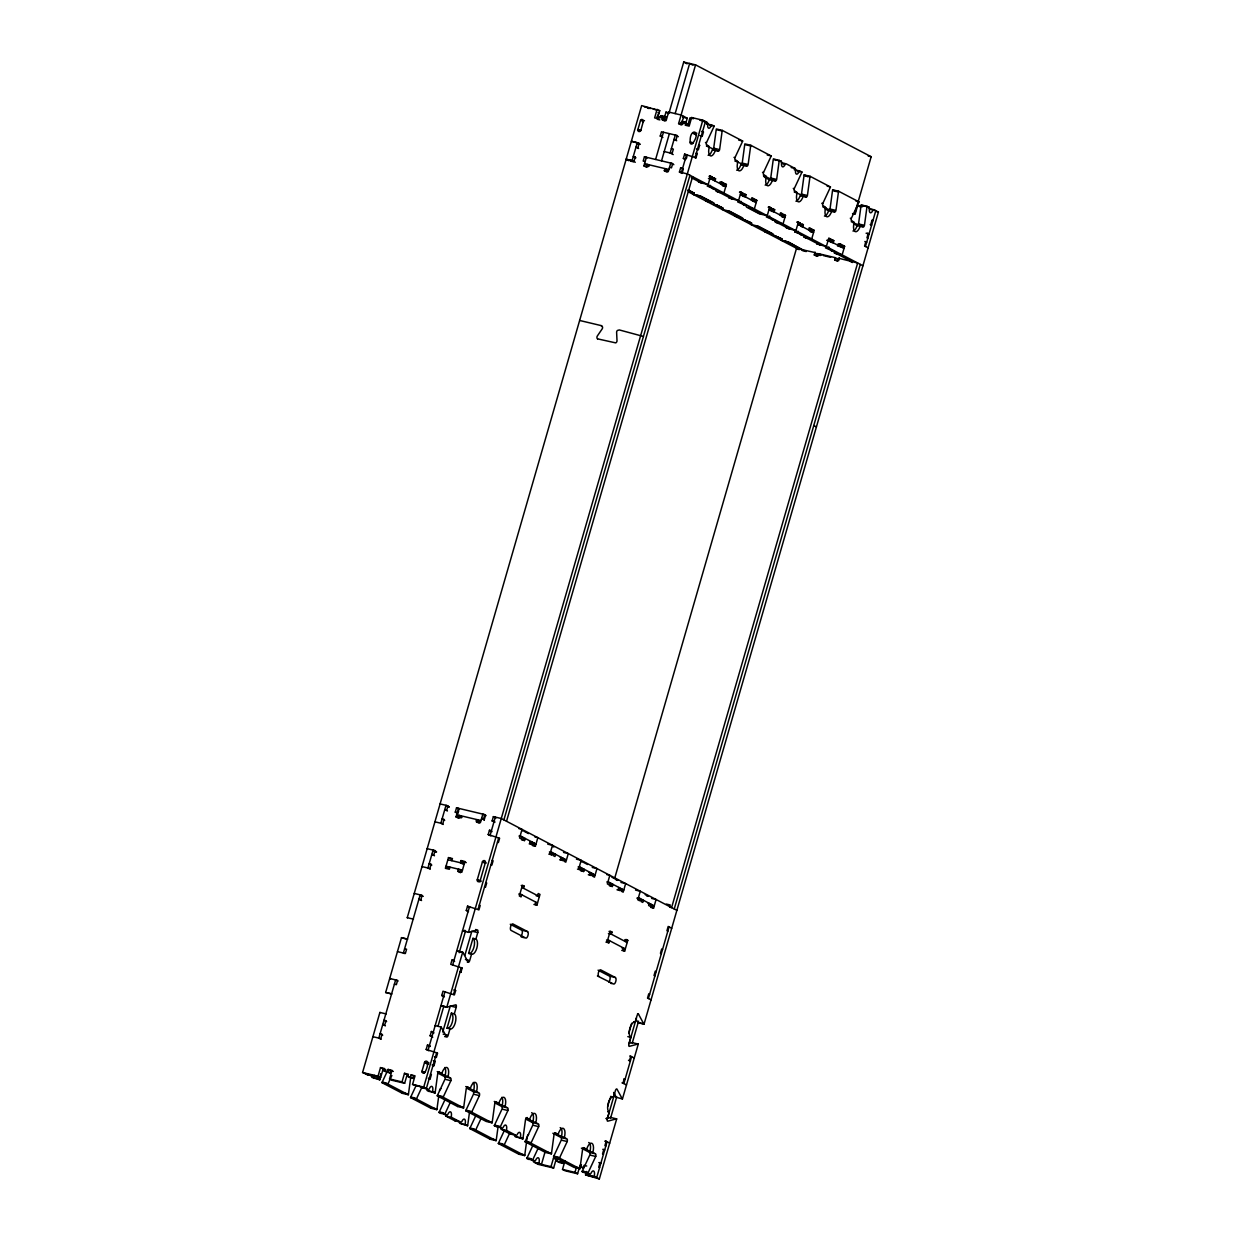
<?xml version="1.0" encoding="UTF-8"?>
<svg xmlns="http://www.w3.org/2000/svg" width="1241" height="1241" viewBox="0 0 1241 1241"><rect width="100%" height="100%" fill="white"/><g stroke="black" fill="none" stroke-linecap="round" stroke-linejoin="round"><path stroke-width="1.5" d="M500.728 1127.402L500.681 1128.038A2.249 0.962 -76.6 0 0 501.147 1129.263L510.113 1133.964L515.046 1135.143M514.658 1134.693L514.627 1135.329A2.249 0.962 -76.6 0 0 515.077 1136.554L522.849 1138.943A2.249 0.962 -76.6 0 0 522.988 1138.307L525.501 1119.723A2.249 0.962 -76.6 0 1 527.006 1118.032L529.643 1119.413A7.865 3.382 -76.6 0 1 534.887 1113.487A7.865 3.382 -76.6 0 1 535.786 1122.624L538.423 1124.005A2.249 0.962 -76.6 0 1 538.672 1126.611L531.21 1142.604A2.249 0.962 -76.6 0 0 531.008 1143.194L551.376 1153.851A2.249 0.962 -76.6 0 0 551.516 1153.215L554.029 1134.631A2.249 0.962 -76.6 0 1 555.534 1132.955L558.155 1134.321A7.865 3.382 -76.6 0 1 563.398 1128.41A7.865 3.382 -76.6 0 1 564.314 1137.547L566.935 1138.912A2.249 0.962 -76.6 0 1 567.199 1141.534L559.738 1157.527A2.249 0.962 -76.6 0 0 559.52 1158.117L579.888 1168.774A2.249 0.962 -76.6 0 0 580.028 1168.138L582.556 1149.554A2.249 0.962 -76.6 0 1 584.046 1147.863L586.683 1149.244A7.865 3.382 -76.6 0 1 591.926 1143.333A7.865 3.382 -76.6 0 1 592.826 1152.455L595.463 1153.835A2.249 0.962 -76.6 0 1 595.727 1156.441L588.25 1172.435A2.249 0.962 -76.6 0 0 588.048 1173.04L589.894 1174.002A2.249 0.962 -76.6 0 0 591.135 1173.009A4.499 1.939 -76.6 0 1 593.617 1171.008A4.499 1.939 -76.6 0 1 594.455 1174.731A2.249 0.962 -76.6 0 0 594.858 1176.608L599.341 1178.95L616.684 1118.901L610.758 1117.489A2.249 0.962 -76.6 0 0 610.479 1117.443L606.073 1118.622M371.602 1075.575A2.249 0.962 -76.6 0 0 372.021 1077.452L379.793 1079.825A2.249 0.962 -76.6 0 0 379.932 1079.189L380.692 1073.62M387.471 1070.89L382.244 1082.074A2.249 0.962 -76.6 0 0 382.026 1082.679L402.394 1093.337L408.32 1094.748A2.249 0.962 -76.6 0 0 408.46 1094.112L410.724 1077.39M426.857 1088.76A2.249 0.962 -76.6 0 0 427.276 1090.637L435.048 1093.011A2.249 0.962 -76.6 0 0 435.188 1092.375L437.701 1073.791A2.249 0.962 -76.6 0 1 439.205 1072.1L441.843 1073.481A7.865 3.382 -76.6 0 1 447.086 1067.57A7.865 3.382 -76.6 0 1 447.985 1076.692L450.623 1078.072A2.249 0.962 -76.6 0 1 450.871 1080.678L443.409 1096.687A2.249 0.962 -76.6 0 0 443.192 1097.277L463.576 1107.934A2.249 0.962 -76.6 0 0 463.715 1107.298L466.228 1088.714A2.249 0.962 -76.6 0 1 467.733 1087.023L470.355 1088.404A7.865 3.382 -76.6 0 1 475.598 1082.493A7.865 3.382 -76.6 0 1 476.513 1091.615L479.135 1092.995A2.249 0.962 -76.6 0 1 479.398 1095.601L471.937 1111.595A2.249 0.962 -76.6 0 0 471.72 1112.2L492.088 1122.841A2.249 0.962 -76.6 0 0 492.227 1122.221L494.756 1103.637A2.249 0.962 -76.6 0 1 496.245 1101.946L498.882 1103.311A7.865 3.382 -76.6 0 1 504.125 1097.401A7.865 3.382 -76.6 0 1 505.025 1106.538L507.662 1107.918A2.249 0.962 -76.6 0 1 507.926 1110.524L500.449 1126.518A2.249 0.962 -76.6 0 0 500.247 1127.107L502.093 1128.085A2.249 0.962 -76.6 0 0 503.039 1127.588L503.908 1126.083A4.499 1.939 -76.6 0 1 506.731 1127.542L506.607 1129.45A2.249 0.962 -76.6 0 0 507.057 1130.675L516.039 1135.375A2.249 0.962 -76.6 0 0 516.985 1134.879L517.854 1133.374A4.499 1.939 -76.6 0 1 520.662 1134.832L520.537 1136.74A2.249 0.962 -76.6 0 0 521.003 1137.966L522.849 1138.943M415.983 1085.797L410.755 1096.997A2.249 0.962 -76.6 0 0 410.554 1097.587L430.922 1108.244L436.832 1109.656A2.249 0.962 -76.6 0 0 436.972 1109.035L438.74 1096.02M469.501 1112.107L467.733 1125.122A2.249 0.962 -76.6 0 1 467.593 1125.758L459.822 1123.369A2.249 0.962 -76.6 0 1 459.418 1121.507M476.017 1115.209L470.044 1128.007A2.249 0.962 -76.6 0 0 469.827 1128.596L490.195 1139.254L496.121 1140.665A2.249 0.962 -76.6 0 0 496.26 1140.029L498.029 1127.03M504.529 1130.132L498.556 1142.93A2.249 0.962 -76.6 0 0 498.355 1143.519L518.722 1154.177L524.633 1155.588A2.249 0.962 -76.6 0 0 524.788 1154.952L527.301 1136.368A2.249 0.962 -76.6 0 1 528.619 1134.631M713.001 149.572A2.249 0.962 -76.6 0 0 713.699 148.175L716.212 129.591A2.249 0.977 -76.6 0 1 716.367 128.955L722.278 130.383L742.645 141.024A2.249 0.962 -76.6 0 1 742.444 141.629L734.967 157.623A2.249 0.962 -76.6 0 0 734.796 159.282L737.868 161.609A7.865 3.382 -76.6 0 0 738.767 170.731A7.865 3.382 -76.6 0 0 744.011 164.82L747.454 165.891A2.249 0.962 -76.6 0 0 748.137 164.51L750.665 145.926A2.249 0.977 -76.6 0 1 750.805 145.29L744.879 143.878A2.249 0.977 -76.6 0 0 744.74 144.514L742.227 163.098A2.249 0.962 -76.6 0 1 741.529 164.479M722.278 130.383A2.249 0.977 -76.6 0 0 722.138 131.003L719.625 149.587A2.249 0.962 -76.6 0 1 718.927 150.983L713.187 150.099M770.056 179.402A2.249 0.962 -76.6 0 0 770.739 178.021L773.267 159.437A2.249 0.977 -76.6 0 1 773.407 158.801L781.178 161.175A2.249 0.962 -76.6 0 1 781.582 163.052A4.499 1.939 -76.6 0 0 782.419 166.775A4.499 1.939 -76.6 0 0 784.901 164.774L785.181 164.277A2.249 0.962 -76.6 0 1 786.142 163.781L795.109 168.466L791.169 167.535M800.802 195.489A2.249 0.962 -76.6 0 0 801.5 194.108L804.028 175.524A2.249 0.977 -76.6 0 1 804.168 174.888L810.078 176.3L830.446 186.957A2.249 0.962 -76.6 0 1 830.245 187.546L822.767 203.555A2.249 0.962 -76.6 0 0 822.597 205.199L825.668 207.526A7.865 3.382 -76.6 0 0 826.568 216.663A7.865 3.382 -76.6 0 0 831.811 210.753L835.255 211.823A2.249 0.962 -76.6 0 0 835.938 210.443L838.466 191.859A2.249 0.977 -76.6 0 1 838.606 191.223L832.68 189.811A2.249 0.977 -76.6 0 0 832.54 190.431L830.027 209.031A2.249 0.962 -76.6 0 1 829.329 210.412M810.078 176.3A2.249 0.977 -76.6 0 0 809.939 176.936L807.426 195.52A2.249 0.962 -76.6 0 1 806.728 196.9L800.988 196.031M857.857 225.319A2.249 0.962 -76.6 0 0 858.539 223.938L861.068 205.354A2.249 0.977 -76.6 0 1 861.207 204.718L868.979 207.107A2.249 0.962 -76.6 0 1 869.398 208.969A4.499 1.939 -76.6 0 0 870.22 212.707A4.499 1.939 -76.6 0 0 872.702 210.706L872.997 210.194A2.249 0.962 -76.6 0 1 873.943 209.698L878.426 212.056L644.032 1024.135L638.107 1022.724A2.249 0.962 -76.6 0 1 637.89 1022.506L636.555 1020.071M421.878 1071.635C424.484 1077.653 428.331 1064.918 427.509 1063.118A1.691 1.52 -62.4 0 0 426.485 1061.148A1.691 1.52 -62.4 0 0 424.546 1062.405L421.878 1071.635L424.515 1073M371.493 1075.9L362.574 1072.503L379.901 1012.439L385.827 1013.866A2.249 0.962 -76.6 0 1 386.044 1014.083M386.928 992.769L391.861 993.948A2.249 0.962 -76.6 0 1 391.582 993.917L385.656 992.505L401.495 937.638L407.42 939.049A2.249 0.962 -76.6 0 1 407.637 939.266M413.175 919.1A2.249 0.962 -76.6 0 0 413.455 919.147L407.25 917.688L641.659 105.594L659.747 110.666L657.265 119.26L659.902 119.896M640.558 120.361L637.89 129.576A1.691 1.52 -62.4 0 0 638.913 131.546A1.691 1.52 -62.4 0 0 640.852 130.289L643.552 120.532L641.861 119.338L640.558 120.361L644.498 120.703M635.299 162.276L632.103 160.601L637.269 142.684L631.359 141.272L639.208 143.289L637.967 147.586L635.997 147.121L638.634 148.501M380.506 1067.601L383.143 1068.966L380.661 1077.56L378.024 1076.195L380.506 1067.601L384.462 1068.532L383.841 1070.688L386.463 1072.069L390.093 1072.922L390.713 1070.781L388.076 1069.401L387.456 1071.541L390.093 1072.922M657.11 109.286L654.628 117.879L658.583 118.826L659.204 116.67L662.818 117.538L665.455 118.919L664.835 121.06L662.198 119.694L662.818 117.538M458.751 810.652L457.913 813.507L455.276 812.141L456.517 807.844L484.812 814.592L483.571 818.889L481.601 818.408L484.223 819.789M669.504 167.364L671.474 167.845L672.715 163.548L644.436 156.785L643.195 161.082L645.165 161.563M459.48 815.415L458.643 818.284L456.021 816.904L458.518 808.31M647.399 164.37L646.561 167.24L643.924 165.86L646.421 157.266M451.817 860.68L452.438 858.539L448.482 857.593L445.395 868.343L449.335 869.274L449.956 867.133M460.582 815.694L459.961 817.85L456.021 816.904M648.5 164.65L647.88 166.806L643.924 165.86M663.982 119.027L665.967 112.155L669.519 112.993M662.88 137.441L660.243 136.06L661.484 131.763L677.276 135.533L676.035 139.83L674.065 139.364L676.702 140.745M404.644 1083.284L402.006 1081.919L404.488 1073.31L407.126 1074.69L404.644 1083.284L392.172 1080.322L389.534 1078.941L392.016 1070.347L388.076 1069.401M655.605 159.453L663.454 132.244M669.256 112.186L683.713 62.05L695.565 64.873L871.166 156.723L854.708 213.731M661.531 160.865L669.38 133.656M675.166 113.598L689.639 63.462L693.052 65.246M457.882 871.322L458.503 869.165L461.14 870.546L460.52 872.702L457.882 871.322L461.838 872.268L464.941 861.518L460.985 860.571L460.364 862.728L463.002 864.108L463.622 861.952L460.985 860.571M476.404 821.775L477.025 819.618L479.662 820.999L479.042 823.14L476.404 821.775L480.36 822.705L482.842 814.127L485.929 815.725M664.323 170.731L664.943 168.574L667.58 169.955L666.96 172.096L664.323 170.731L668.263 171.661L670.76 163.067L673.832 164.681M683.729 116.39L681.247 124.984L678.61 123.604L695.565 64.873M413.113 1078.413L410.476 1077.048L411.097 1074.892L413.734 1076.273L413.113 1078.413L410.445 1077.793L407.808 1076.412L408.429 1074.256L404.488 1073.31M683.17 122.394L688.476 124.41L683.17 122.394L682.55 124.55L678.61 123.604M484.114 820.223L485.603 815.073M685.839 123.03L685.218 125.186L689.158 126.132L691.64 117.523L702.825 120.206L707.308 122.549A2.249 0.962 -76.6 0 1 707.727 124.41A4.499 1.939 -76.6 0 0 708.549 128.133A4.499 1.939 -76.6 0 0 711.031 126.148A2.249 0.962 -76.6 0 1 712.272 125.139L714.133 126.117A2.249 0.962 -76.6 0 1 713.916 126.706L706.455 142.699A2.249 0.962 -76.6 0 0 706.269 144.359L709.34 146.686A7.865 3.382 -76.6 0 0 710.255 155.823A7.865 3.382 -76.6 0 0 715.483 149.897L718.12 151.278M681.557 121.463L685.994 122.518L687.235 118.221L681.092 115.01L668.62 112.031L666.138 120.625L662.198 119.694M687.964 124.752L689.949 117.879L693.145 118.64M436.708 1052.663L426.377 1088.481L412.555 1084.432L415.037 1075.838L411.097 1074.892M428.828 1050.786L426.19 1049.405L427.431 1045.108L430.053 1045.915M432.752 1037.181L430.115 1035.801L431.356 1031.504L433.326 1031.969M444.371 996.88L441.749 995.515L442.99 991.218L454.392 994.925L455.633 990.628L453.772 989.946M453.942 960.534L451.972 960.053L450.731 964.35L462.133 968.073L460.907 972.37L459.915 972.137M468.493 911.608L466.29 910.46L467.531 906.163L478.933 909.886L480.174 905.589L479.305 905.123M490.831 835.922L488.209 834.541L489.45 830.245L491.42 830.71M494.771 822.302L492.134 820.937L493.375 816.625L501.271 818.517L676.872 910.367M682.054 173.414L679.432 172.034L680.673 167.737L682.643 168.202M685.544 159.577L683.357 158.429L684.598 154.132L695.999 157.84L697.24 153.543L696.356 153.093M428.161 1049.87L444.961 991.683M452.701 964.831L469.501 906.628M490.179 835.007L495.345 817.105M681.402 172.499L686.568 154.598M682.472 171.972L683.295 169.117L680.673 167.737M686.304 158.724L686.925 156.583M438.042 1026.152L443.751 1006.358M459.232 952.716L465.592 930.672M693.145 142.777C701.972 130.072 689.251 127.327 690.182 142.063A1.691 1.52 -62.4 0 0 691.206 144.034A1.691 1.52 -62.4 0 0 693.145 142.777L690.182 142.063L692.525 143.289M435.048 1093.011L433.202 1092.049A2.249 0.962 -76.6 0 1 432.783 1090.172A4.499 1.939 -76.6 0 0 431.946 1086.449A4.499 1.939 -76.6 0 0 429.464 1088.45A2.249 0.962 -76.6 0 1 428.223 1089.443L423.739 1087.1L441.082 1027.052L435.157 1025.64A2.249 0.962 -76.6 0 1 435.389 1025.857M441.191 1005.722A2.249 0.962 -76.6 0 1 440.912 1005.691L446.838 1007.103L462.676 952.235L456.75 950.823A2.249 0.962 -76.6 0 1 456.983 951.04L461.916 952.219M702.825 120.206L468.431 932.286A2.249 0.962 -76.6 0 0 468.71 932.332L477.521 929.974A2.249 0.962 -76.6 0 1 477.769 932.58L475.908 939.034A7.865 3.382 -76.6 0 1 476.823 948.155A7.865 3.382 -76.6 0 1 471.58 954.065L469.719 960.518A2.249 0.962 -76.6 0 1 468.214 962.209L467.221 961.961M442.742 1032.047L450.266 1005.986M453.508 994.475L461.264 967.608M464.863 955.368L471.859 931.169M478.064 909.42L498.727 837.799M503.893 819.898L689.949 175.291M695.115 157.39L705.462 121.571L699.862 120.237M429.169 1078.677L430.146 1078.91L431.387 1074.613L430.518 1074.148M432.985 1065.43L433.978 1065.662L435.219 1061.365L433.357 1060.667M435.358 1057.192L436.351 1057.425L437.592 1053.128L426.19 1049.405M697.395 149.37L698.373 149.618L699.614 145.306L698.745 144.856M701.212 136.122L702.204 136.355L703.445 132.058L701.584 131.375M506.53 821.278L692.587 176.672M449.987 1028.882L447.024 1028.168L451.367 1013.137L454.315 1013.835A7.865 3.382 -76.6 0 1 455.23 1022.972A7.865 3.382 -76.6 0 1 449.987 1028.882L448.125 1035.32A2.249 0.962 -76.6 0 1 446.62 1037.011L441.3 1027.269A2.249 0.962 -76.6 0 0 441.082 1027.052M471.58 954.065L468.617 953.367L472.961 938.32L475.908 939.034M454.315 1013.835L456.176 1007.397A2.249 0.962 -76.6 0 0 455.928 1004.791L447.117 1007.134A2.249 0.962 -76.6 0 1 446.838 1007.103M709.588 175.958L710.581 176.191L708.099 184.785L698.45 181.977L700.42 182.458M710.581 176.191L712.334 177.106L711.714 179.262L708.425 178.471M710.488 185.39L710.116 186.677L716.088 189.873L707.153 185.979M523.407 837.52L522.787 839.661L524.54 840.576L525.16 838.435M713.187 180.023L713.808 177.866L710.519 177.091M714.94 180.938L715.561 178.797L713.808 177.866M531.008 841.491L530.388 843.647L532.156 844.563L532.777 842.406L529.814 841.708M720.788 184.009L721.409 181.853L723.162 182.768L722.541 184.925L721.564 184.692M723.643 183.296L724.635 183.544L724.015 185.685L723.022 185.452M532.405 845.54L535.367 846.253L537.849 837.644L534.887 836.946M724.635 183.544L726.388 184.459L723.906 193.053L716.01 191.161L719.733 192.557M523.562 888.292L524.183 886.152L522.43 885.236L519.327 895.971L521.08 896.886L521.701 894.745L518.754 894.032M535.755 902.098L535.135 904.239L536.888 905.154L539.99 894.42L538.237 893.504L537.617 895.645M740.039 191.874L741.017 192.107L738.535 200.701L728.886 197.908L730.856 198.374M548.801 854.118L551.764 854.816L552.385 852.676L549.422 851.962M741.017 192.107L742.77 193.022L742.149 195.178L741.172 194.946M740.924 201.306L740.551 202.609L746.539 205.758L737.588 201.895M553.843 853.436L553.222 855.592L554.975 856.507L555.596 854.351L552.633 853.653M742.63 195.706L743.623 195.938L744.243 193.798L745.996 194.713L745.376 196.869L742.413 196.156M561.459 857.422L560.839 859.563L562.592 860.478L563.212 858.338L560.249 857.624M751.224 199.925L751.844 197.769L753.597 198.7L752.977 200.84L751.999 200.608M754.078 199.227L755.071 199.46L754.45 201.6L753.458 201.368M755.071 199.46L756.824 200.375L754.342 208.969L746.446 207.092L759.337 213.824L767.233 215.717L769.699 207.107L768.722 206.875M577.484 869.119L580.447 869.817L581.067 867.676L578.104 866.963M769.699 207.107L771.452 208.038L770.832 210.179L769.854 209.946M769.699 215.996L769.234 217.609L775.237 220.774L766.271 216.896M582.525 868.436L581.905 870.593L583.658 871.508L584.278 869.352L581.315 868.653M771.313 210.706L772.305 210.939L772.926 208.798L774.679 209.713L774.058 211.87L771.095 211.156M590.142 872.423L589.522 874.564L591.274 875.479L591.895 873.338L588.932 872.625M779.906 214.926L780.527 212.769L782.28 213.7L781.659 215.841L780.682 215.608M593.353 874.098L592.733 876.255L594.486 877.17L596.983 868.576L592.252 867.443M782.761 214.228L783.754 214.46L783.133 216.617L782.14 216.368M783.754 214.46L785.506 215.376L783.024 223.969L775.144 222.092L778.883 223.489M797.389 221.875L798.382 222.108L795.9 230.717L786.251 227.91L788.221 228.375M798.382 222.108L800.135 223.039L799.514 225.179L798.537 224.947M798.289 231.322L797.916 232.61L803.904 235.774L794.814 231.803L797.916 232.61L795.946 232.129M611.208 883.437L610.588 885.593L612.34 886.508L612.961 884.352L609.998 883.654M800.988 225.955L801.608 223.799L803.361 224.714L802.741 226.87L801.252 226.514M614.729 878.101L796.489 248.417L814.018 252.342L820.177 255.568M618.809 887.424L618.189 889.564L619.957 890.495L620.578 888.339M808.589 229.926L809.21 227.786L810.962 228.701L810.342 230.842L809.365 230.609M545.202 1151.415L541.464 1164.384L535.166 1162.352M622.036 889.099L621.415 891.255L623.168 892.17L625.65 883.576L620.919 882.444M811.443 229.228L812.436 229.461L811.816 231.617L810.823 231.369M812.436 229.461L814.189 230.376L811.707 238.97L803.811 237.093L807.55 238.489M605.934 942.105L608.897 942.819L609.517 940.662L606.554 939.964M608.897 942.819L607.128 941.903L610.231 931.153L611.984 932.069L611.363 934.225L608.416 933.511M553.486 1158.07L556.108 1159.451L553.626 1168.045L551.004 1166.664L553.486 1158.07L557.426 1159.016L556.806 1161.157L559.443 1162.538L563.057 1163.406L563.678 1161.25M817.726 253.459L816.904 256.329L814.267 254.948L815.089 252.094M835.271 257.663L834.65 259.819L837.287 261.199L837.908 259.043L835.271 257.663L818.827 253.738L818.207 255.894L814.267 254.948M563.057 1163.406L560.42 1162.026L561.041 1159.87M623.556 948.015L622.935 950.172L624.688 951.087L627.791 940.337L626.038 939.421L625.417 941.578M818.657 244.306L816.687 243.825L826.335 246.633L828.817 238.039L830.57 238.955L829.95 241.111L826.661 240.32M580.09 1165.175L577.608 1173.769L565.136 1170.79L562.514 1169.41L564.996 1160.816M828.817 246.912L828.352 248.526L834.355 251.69L825.389 247.828M641.644 899.368L641.023 901.509L642.776 902.424L643.396 900.283L640.434 899.57M831.051 239.482L832.044 239.715L831.423 241.871L830.431 241.638M832.044 239.715L833.797 240.645L833.176 242.786L830.213 242.088M649.26 903.339L648.64 905.496L650.393 906.411L651.013 904.255L648.05 903.557M839.025 245.842L839.645 243.701L841.414 244.617L840.793 246.773L837.504 245.982M577.608 1173.769L574.971 1172.388L576.46 1167.223M652.471 905.03L651.851 907.171L653.604 908.086L656.086 899.492L651.649 898.437M842.251 247.533L842.872 245.377L841.879 245.144M839.428 257.895L838.606 260.765L834.65 259.819M842.872 245.377L844.625 246.307L842.143 254.901L834.247 253.009L837.985 254.405M862.448 206.735L857.64 205.587L855.158 214.181L852.536 213.561M583.425 1168.262L580.788 1166.881L581.409 1164.725M599.341 1178.95L585.535 1174.901L586.528 1171.473M607.687 1106.429L610.091 1098.083M628.799 1033.303L631.685 1023.267M616.684 1118.901A2.249 0.962 -76.6 0 0 616.405 1118.855L607.594 1121.212A2.249 0.962 -76.6 0 1 607.33 1118.606L609.191 1112.153A7.865 3.382 -76.6 0 1 608.292 1103.032A7.865 3.382 -76.6 0 1 613.535 1097.122L615.396 1090.668A2.249 0.962 -76.6 0 1 616.901 1088.977L622.206 1098.735A2.249 0.962 -76.6 0 0 622.439 1098.952L638.277 1044.084L632.352 1042.673A2.249 0.962 -76.6 0 0 632.072 1042.626L629.87 1043.216M644.032 1024.135A2.249 0.962 -76.6 0 1 643.8 1023.918L638.495 1014.176A2.249 0.962 -76.6 0 0 636.99 1015.852L635.128 1022.305A7.865 3.382 -76.6 0 0 629.885 1028.215A7.865 3.382 -76.6 0 0 630.785 1037.352L628.923 1043.79A2.249 0.962 -76.6 0 0 629.187 1046.396L637.998 1044.038A2.249 0.962 -76.6 0 1 638.277 1044.084M607.33 1118.839L614.605 1093.647M629.047 1043.65L636.462 1017.93M610.494 1118.42L616.73 1096.827M632.212 1043.185L638.572 1021.141M598.984 1162.553L599.977 1162.786L598.736 1167.083L599.605 1167.548M602.8 1149.306L603.793 1149.538L602.552 1153.835L603.436 1154.301M605.189 1141.068L606.166 1141.301L604.925 1145.598L605.81 1146.063M626.488 1084.944L622.966 1083.114L624.207 1078.817L625.092 1079.267L624.099 1079.034M629.373 1060.776L630.366 1061.008L629.482 1060.543L630.723 1056.246L629.73 1056.013M864.837 241.499L865.815 241.731L864.574 246.028L868.095 247.859M867.211 233.261L868.204 233.494L866.963 237.791L867.831 238.241M623.851 1083.564L631.591 1056.712M648.391 998.524L669.07 926.887M674.235 908.986L860.292 264.395M865.458 246.478L875.789 210.675L869.879 209.264M695.487 134.23L696.79 133.19M656.83 117.383L658.707 113.381A2.249 0.977 -76.6 0 0 658.909 112.791L657.932 112.559M779.317 160.213A2.249 0.977 -76.6 0 0 779.177 160.849L776.664 179.433A2.249 0.962 -76.6 0 1 775.966 180.814L772.538 179.743A7.865 3.382 -76.6 0 1 767.295 185.654A7.865 3.382 -76.6 0 1 766.38 176.517L763.308 174.19A2.249 0.962 -76.6 0 1 763.494 172.546L770.956 156.537A2.249 0.962 -76.6 0 0 771.173 155.947L750.805 145.29M805.921 197.21L803.299 195.83A7.865 3.382 -76.6 0 1 798.056 201.74A7.865 3.382 -76.6 0 1 797.156 192.619L794.069 190.276A2.249 0.962 -76.6 0 1 794.256 188.632L801.717 172.639A2.249 0.962 -76.6 0 0 801.934 172.034L800.073 171.072A2.249 0.962 -76.6 0 0 799.126 171.568L798.832 172.065A4.499 1.939 -76.6 0 1 796.35 174.066A4.499 1.939 -76.6 0 1 795.528 170.343A2.249 0.962 -76.6 0 0 795.109 168.466M391.892 1075.497L388.154 1083.486A2.249 0.962 -76.6 0 0 387.952 1084.091L408.32 1094.748M421.909 1087.209L416.681 1098.409A2.249 0.962 -76.6 0 0 416.464 1099.014L436.832 1109.656M463.576 1107.934L457.65 1106.522L437.282 1095.865A2.249 0.962 -76.6 0 1 437.499 1095.26L444.961 1079.267A2.249 0.962 -76.6 0 0 444.697 1076.661L438.182 1073.248M867.118 206.13A2.249 0.977 -76.6 0 0 866.978 206.766L864.465 225.35A2.249 0.962 -76.6 0 1 863.767 226.746L860.339 225.66A7.865 3.382 -76.6 0 1 855.096 231.571A7.865 3.382 -76.6 0 1 854.196 222.449L851.109 220.122A2.249 0.962 -76.6 0 1 851.295 218.463L858.756 202.469A2.249 0.962 -76.6 0 0 858.974 201.88L838.606 191.223M445.364 1114.542L439.066 1112.51A2.249 0.962 -76.6 0 1 439.283 1111.92L445.255 1099.123M450.421 1102.132L445.209 1113.332A2.249 0.962 -76.6 0 0 444.992 1113.922L446.838 1114.899A2.249 0.962 -76.6 0 0 448.079 1113.891A4.499 1.939 -76.6 0 1 450.561 1111.889A4.499 1.939 -76.6 0 1 451.398 1115.628A2.249 0.962 -76.6 0 0 451.802 1117.489L460.783 1122.19A2.249 0.962 -76.6 0 0 462.024 1121.181A4.499 1.939 -76.6 0 1 464.506 1119.18A4.499 1.939 -76.6 0 1 465.328 1122.919A2.249 0.962 -76.6 0 0 465.747 1124.78L467.593 1125.758M492.088 1122.841L486.177 1121.43L465.794 1110.788A2.249 0.962 -76.6 0 1 466.011 1110.183L473.473 1094.19A2.249 0.962 -76.6 0 0 473.224 1091.584L466.694 1088.171M481.182 1118.219L475.97 1129.419A2.249 0.962 -76.6 0 0 475.753 1130.008L496.121 1140.665M501.1 1127.852L494.321 1125.696A2.249 0.962 -76.6 0 1 494.538 1125.106L502 1109.113A2.249 0.962 -76.6 0 0 501.736 1106.491L495.221 1103.094M509.71 1133.142L504.482 1144.342A2.249 0.962 -76.6 0 0 504.265 1144.931L524.633 1155.588M551.376 1153.851L545.451 1152.439L525.083 1141.782A2.249 0.962 -76.6 0 1 525.3 1141.193L532.761 1125.199A2.249 0.962 -76.6 0 0 532.498 1122.593L525.982 1119.18M533.165 1160.459L526.867 1158.442A2.249 0.962 -76.6 0 1 527.084 1157.837L533.056 1145.04M538.222 1148.049L533.01 1159.249A2.249 0.962 -76.6 0 0 532.792 1159.854L534.638 1160.816A2.249 0.962 -76.6 0 0 535.879 1159.823A4.499 1.939 -76.6 0 1 538.361 1157.822A4.499 1.939 -76.6 0 1 539.199 1161.545A2.249 0.962 -76.6 0 0 539.602 1163.422M579.888 1168.774L573.978 1167.362L553.595 1156.705A2.249 0.962 -76.6 0 1 553.812 1156.116L561.273 1140.107A2.249 0.962 -76.6 0 0 561.025 1137.501L552.865 1133.235M588.901 1173.769L582.122 1171.628A2.249 0.962 -76.6 0 1 582.339 1171.023L589.801 1155.03A2.249 0.962 -76.6 0 0 589.537 1152.424L581.393 1148.158M597.542 338.855L597.247 338.483A2.249 2.017 -62.4 0 1 597.278 336.078L602.149 328.927A2.249 2.017 -62.4 0 0 602.49 326.91L601.14 325.592L579.64 320.473M464.987 930.331L462.784 930.921A2.249 0.962 -76.6 0 1 462.505 930.874L468.71 932.332M746.291 205.789L743.452 204.951M597.542 338.855L615.738 342.888A2.249 2.017 -62.4 0 0 617.01 340.779L616.622 332.386A2.249 2.017 -62.4 0 1 617.413 330.463L619.306 329.935L643.443 336.451M868.204 156.025L871.166 156.723M644.327 106.85L650.237 108.262M648.112 107.889L650.703 108.51M653.262 109.115L655.791 109.72M657.11 110.03L659.747 110.666M648.143 108.277L649.136 108.525M704.019 121.758L707.308 122.549M682.798 117.166L687.235 118.221M711.295 124.907L706.362 123.728L708.208 124.705M710.178 125.17L714.133 126.117M709.976 125.76L710.953 126.008M661.003 116.282A2.249 0.962 -76.6 0 1 661.143 115.646L666.076 116.825M661.996 116.514L665.285 117.29M682.162 121.354L685.994 122.518M717.205 129.824L722.138 131.003M657.497 117.026L660.15 117.662M680.518 122.518L684.132 123.371M738.705 140.093L742.645 141.024M702.453 131.825L703.445 132.058M745.732 144.747L750.665 145.926M699.846 135.548L702.204 136.355M767.217 155.001L771.173 155.947M705.462 142.467L706.455 142.699M774.244 159.67L781.178 161.175M781.21 162.602L785.15 163.548M640.899 130.15L637.936 129.452L640.573 130.832M709.34 146.686L706.377 145.988L715.483 149.913M713.699 148.175L718.632 149.354M639.084 130.476L637.61 130.119L639.472 130.817M698.636 145.073L699.614 145.306M660.243 136.06L662.213 136.541M794.162 169.66L799.095 170.839M797.001 170.855L801.934 172.034M797.777 171.692L798.754 171.925M733.989 157.39L734.967 157.623M696.511 148.92L698.373 149.618M805.006 175.757L809.939 176.936M737.868 161.609L734.905 160.896L744.011 164.82M742.227 163.098L747.16 164.277M696.248 153.31L697.24 153.543M741.715 165.022L746.648 166.201M671.365 148.672L673.351 149.137L672.11 153.45L664.214 151.557M827.158 186.166L830.446 186.957M762.501 172.313L763.494 172.546M636.509 143.506L640.263 144.297M695.007 157.607L695.999 157.84M833.533 190.68L838.466 191.859M766.38 176.532L763.432 175.819L772.538 179.743M770.739 178.021L775.672 179.2M683.357 158.429L685.327 158.895M770.227 179.945L775.16 181.124M856.011 201.166L858.974 201.88M793.263 188.399L794.256 188.632M862.045 205.587L868.979 207.107M869.01 208.519L872.95 209.465M797.141 192.619L794.178 191.905L803.299 195.83M875.603 211.373L878.426 212.056M801.5 194.108L806.433 195.287M709.045 176.331L712.334 177.106M821.79 203.307L822.767 203.555M712.272 178.006L715.561 178.797M632.103 160.601L626.193 159.189L628.784 160.694M626.147 159.313L634.042 161.206L635.283 156.909L633.313 156.428L635.935 157.809M668.899 169.521L644.56 163.719L649.183 166.123M679.432 172.034L687.328 173.911L862.929 265.76M719.873 181.993L723.162 182.768M822.705 206.828L825.668 207.526M630.366 161.066L633.515 161.826M830.027 209.031L834.96 210.194M725.396 184.226L726.388 184.459M824.071 207.542L831.811 210.753M871.911 220.464L872.904 220.696L872.02 220.246L870.779 224.543L871.663 224.993L870.174 224.637M829.515 210.954L834.448 212.133M722.603 185.855L725.768 186.6L709.961 178.332M850.302 218.23L851.295 218.463M739.481 192.246L742.77 193.022M745.003 194.48L745.996 194.713M851.233 221.751L854.18 222.449M713.017 189.035L715.964 189.749M752.62 198.451L753.597 198.7M858.539 223.938L863.472 225.117M753.535 199.599L756.824 200.375M852.598 222.465L860.339 225.66M858.027 225.862L862.96 227.041M768.163 207.247L771.452 208.038M771.39 208.938L774.679 209.713M866.109 233.246L869.072 233.944L868.204 233.494M781.303 213.468L782.28 213.7M691.19 192.339L694.246 193.286L687.948 190.649M782.218 214.6L785.506 215.376M781.737 216.772L784.901 217.532L769.094 209.264M796.846 222.248L800.135 223.039M706.036 201.104L713.932 202.981L701.056 196.249L693.176 194.372L699.133 195.659L712.008 202.392M802.369 224.481L803.361 224.714M809.985 228.468L810.962 228.701M865.706 241.948L866.699 242.181L865.815 241.731M772.135 219.952L775.082 220.665M810.9 229.601L814.189 230.376M721.843 209.372L729.724 211.249L742.63 217.997L734.734 216.105M810.404 231.772L813.569 232.532L797.761 224.264M829.593 238.722L830.57 238.955M830.508 239.854L833.797 240.645M794.954 231.896L796.924 232.377M748.525 222.48C763.091 227.522 723.1 210.613 751.519 223.054L742.661 219.424M800.817 234.968L803.765 235.666M838.125 243.841L841.414 244.617M841.336 245.516L844.625 246.307M750.541 224.373L758.422 226.265L773.065 233.913L765.17 232.036M765.201 231.896L771.126 233.308L756.498 225.66M778.96 238.396C793.526 243.438 753.551 226.529 781.954 238.97L773.096 235.34M831.253 250.884L834.216 251.582M838.358 258.159L857.655 263.014L671.598 907.605L669.628 907.14L670.249 904.984L666.308 904.053M802.275 250.542L805.44 251.303M823.295 255.553L830.601 257.306M440.09 803.92L447.985 805.797L446.744 810.094L444.774 809.628L447.412 811.009M445.891 806.045L449.04 806.805M455.276 812.141L457.262 812.607M492.134 820.937L494.771 821.744M518.893 828.631L522.042 829.391L519.56 837.985L521.329 838.9L521.949 836.744L518.986 836.046M480.981 820.565L456.657 814.763L461.264 817.167M476.001 820.13L479.662 820.999M458.348 816.656L461.916 817.509M458.844 817.028L461.481 817.664M547.746 844.175L552.478 845.307L549.996 853.901L551.764 854.816M521.577 839.878L524.54 840.576M529.798 842.112L534.235 843.182L533.614 845.323L535.367 846.253M531.257 842.965L535.988 844.097L520.181 835.829M529.193 843.849L532.156 844.563M434.924 821.821L442.82 823.698L444.061 819.401L442.091 818.936L444.712 820.317M488.209 834.541L499.611 838.264L498.37 842.561L497.486 842.096M563.554 852.443L568.285 853.575L565.803 862.169L564.05 861.254L564.671 859.098L561.708 858.4M576.445 859.175L581.176 860.308L578.678 868.902L580.447 869.817M561.692 858.881L566.423 860.013L550.616 851.745M559.629 859.78L562.592 860.478M606.694 874.564L609.843 875.308L607.361 883.902L609.129 884.817L609.75 882.677L606.787 881.963M580.695 870.794L583.658 871.508M590.39 873.897L595.122 875.029L579.314 866.761M588.312 874.781L591.274 875.479M635.547 890.107L640.278 891.224L637.812 899.818L639.565 900.749L640.185 898.593L637.222 897.895M609.378 885.795L612.34 886.508M620.64 889.27L623.789 890.03L607.981 881.762M616.994 889.781L619.957 890.495M637.207 898.298L640.17 899.011M427.168 848.673L435.064 850.566L433.823 854.863L431.852 854.397L434.49 855.763M432.969 850.814L436.118 851.559M433.652 851.217L436.599 851.931L433.093 850.101L427.928 868.002L430.27 869.227M651.075 905.185L654.224 905.946L638.432 897.677M463.622 861.952L466.259 862.588M650.656 907.388L653.604 908.086M447.861 859.749L464.32 863.674M462.459 870.112L446.015 866.187L449.521 868.033L445.581 867.087M521.236 885.438L524.183 886.152M422.002 866.59L429.898 868.467L431.139 864.17L429.169 863.705L431.806 865.086M536.205 895.8L539.354 896.56L521.794 887.377M533.925 904.456L536.888 905.154M609.036 931.37L611.984 932.069M624.828 939.639L627.791 940.337M414.246 893.442L422.142 895.335L420.901 899.632L418.931 899.151L421.568 900.532M420.047 895.583L423.197 896.328M466.29 910.46L468.26 910.925M622.144 948.186L625.293 948.931L607.733 939.747M621.741 950.373L624.688 951.087M523.128 930.548L527.58 931.603A3.366 1.443 -76.6 0 1 527.952 935.528A3.366 1.443 -76.6 0 1 525.719 938.056L511.075 930.409A3.366 1.443 -76.6 0 1 510.687 926.484A3.366 1.443 -76.6 0 1 512.936 923.956L527.58 931.603M521.267 937.002L524.229 937.7M475.551 929.509L476.528 929.742M472.837 931.402L477.769 932.58M610.929 976.481L615.381 977.536A3.366 1.443 -76.6 0 1 615.769 981.445A3.366 1.443 -76.6 0 1 613.519 983.989L597.402 975.969M610.556 983.275L612.03 983.632M406.66 939.034L401.727 937.855A2.249 0.962 -76.6 0 0 401.495 937.638M465.437 959.495L468.726 960.27M404.613 948.76L406.583 949.225L405.342 953.522L397.461 951.63M461.156 967.84L462.133 968.073M637.502 1013.928L638.495 1014.176M637.89 1022.506L642.822 1023.685M633.655 1021.948L635.128 1022.305M454.64 990.396L455.633 990.628M627.822 1036.638L630.785 1037.352M394.39 984.206L396.36 984.671L397.601 980.374L389.705 978.497L390.589 978.947M441.749 995.515L443.72 995.98M451.243 1006.218L456.176 1007.397M442.184 1005.97L447.117 1007.134M628.489 1060.31L629.482 1060.543M443.192 1034.141L444.169 1034.389M445.162 1034.622L447.132 1035.087M444.65 1036.545L445.628 1036.778M430.115 1035.801L432.085 1036.266M621.989 1082.866L622.966 1083.114M372.905 1036.685L380.801 1038.577L382.042 1034.28L380.072 1033.8L382.709 1035.18M613.628 1092.437L616.296 1097.308L622.439 1098.952M610.572 1096.408L613.535 1097.122M434.49 1056.727L436.351 1057.425M434.226 1061.133L435.219 1061.365M432.116 1064.964L433.978 1065.662M607.718 1111.796L609.191 1112.153M437.235 1071.635L439.205 1072.1M441.843 1073.481L438.88 1072.782L447.985 1076.692M444.697 1076.661L449.63 1077.84M424.918 1072.069L421.956 1071.355L424.298 1072.581M445.938 1079.499L450.871 1080.678M606.353 1118.374L607.33 1118.606M465.747 1086.558L467.733 1087.023M428.285 1078.212L430.146 1078.91M470.355 1088.404L467.407 1087.69L476.513 1091.615M383.143 1068.966L385.78 1069.602M390.713 1070.781L393.335 1071.402M473.224 1091.584L478.157 1092.763M383.841 1070.688L387.456 1071.541M407.808 1076.412L410.476 1077.048M474.465 1094.422L479.398 1095.601M494.275 1101.465L496.245 1101.946M498.882 1103.311L495.919 1102.613L505.025 1106.538M362.574 1072.503L378.024 1076.195M389.534 1078.941L402.006 1081.919M412.555 1084.432L423.739 1087.1M365.211 1073.884L380.661 1077.56M501.736 1106.491L506.669 1107.67M420.451 1087.069L427.245 1089.21M373.51 1077.793L379.932 1079.189M428.269 1090.87L435.188 1092.375M502.993 1109.345L507.926 1110.524M382.244 1082.074L386.68 1083.145M437.499 1095.26L442.432 1096.439M382.026 1082.679L387.952 1084.091M437.282 1095.865L443.192 1097.277M526.013 1117.8L527.006 1118.032M527.084 1117.489A7.865 3.382 -76.6 0 0 526.68 1118.699L529.643 1119.413M526.68 1118.699L535.786 1122.624M532.498 1122.593L537.431 1123.772M404.023 1093.057L408.46 1094.112M459.759 1106.351L462.722 1107.065M605.081 1141.286L607.051 1141.767L596.719 1177.569L585.535 1174.901M533.739 1125.432L538.672 1126.611M410.755 1096.997L415.208 1098.052M466.011 1110.183L470.944 1111.362M410.554 1097.587L416.464 1099.014M465.794 1110.788L471.72 1112.2M554.541 1132.707L555.534 1132.955M558.155 1134.321L555.208 1133.622L564.314 1137.547M561.025 1137.501L565.958 1138.68M432.535 1107.965L436.972 1109.035M488.287 1121.275L491.25 1121.973M603.684 1149.755L604.677 1150.004L603.793 1149.538M562.266 1140.355L567.199 1141.534M439.283 1111.92L443.72 1112.975M494.538 1125.106L499.471 1126.285M439.066 1112.51L444.992 1113.922M494.321 1125.696L500.247 1127.107M583.068 1147.63L584.046 1147.863M586.683 1149.244L583.72 1148.53L592.826 1152.455M445.472 1114.216A2.249 0.962 -76.6 0 0 445.891 1116.078L450.328 1117.133M502.124 1129.496L507.057 1130.675M589.537 1152.424L594.47 1153.603M445.891 1116.078L454.858 1120.778L459.294 1121.833M461.311 1123.726L465.747 1124.78M516.07 1136.787L522.988 1138.307M590.794 1155.262L595.727 1156.441M470.044 1128.007L474.481 1129.062M525.3 1141.193L530.233 1142.372M469.827 1128.596L475.753 1130.008M525.083 1141.782L531.008 1143.194M599.372 1162.895L600.846 1163.251L599.977 1162.786M491.824 1138.974L496.26 1140.029M547.56 1152.284L551.516 1153.215M498.556 1142.93L503.008 1143.985M553.812 1156.116L558.745 1157.295M498.355 1143.519L504.265 1144.931M553.595 1156.705L559.52 1158.117M586.698 1165.997L584.061 1165.361L583.441 1167.517L580.788 1166.881M556.806 1161.157L560.42 1162.026M520.336 1153.897L524.788 1154.952M576.088 1167.192L580.028 1168.138M527.084 1157.837L531.52 1158.908M582.339 1171.023L587.272 1172.202M526.867 1158.442L532.792 1159.854M582.122 1171.628L588.048 1173.04M589.925 1175.429L594.858 1176.608M535.538 1162.972L551.004 1166.664M562.514 1169.41L574.971 1172.388M553.626 1168.045L538.175 1164.353L533.692 1162.01A2.249 0.962 -76.6 0 1 533.273 1160.133M521.918 830.586L522.833 830.834M647.057 896.111L648.298 896.297L645.227 894.652M581.331 861.58L582.293 861.859M616.312 880.102L617.863 880.365L611.86 877.201M552.959 846.657L553.905 846.951M639.224 899.12L637.486 898.872M688.119 190.059L694.122 193.177L688.305 189.982M683.713 62.05L687.126 63.834M781.721 163.145L784.7 164.712M804.168 174.888L807.565 176.656M832.68 189.811L836.077 191.579M691.64 117.523L693.626 118.562M857.64 205.587L860.277 206.968M665.967 112.155L668.604 113.536M661.143 115.646L664.54 117.414M696.387 134.168L692.773 133.113L696.279 134.943M659.204 116.67L661.825 118.05M764.347 177.153L769.249 179.712M825.265 209.015L828.523 210.706M853.792 223.923L857.05 225.629M678.377 136.681L675.306 135.067L670.14 152.969L673.211 154.582M642.28 121.416L643.148 121.882M684.598 154.132L687.235 155.497M740.396 194.263L756.203 202.531M828.197 240.18L844.004 248.448M637.269 142.684L639.611 143.909M691.253 177.649L702.173 183.373M717.981 191.641L732.624 199.289M748.416 207.557L761.307 214.29M777.099 222.558L789.99 229.29M805.781 237.558L820.425 245.222M836.232 253.49L852.21 261.851M849.759 261.122L852.396 262.503M644.436 156.785L647.073 158.165M818.827 253.738L821.464 255.119M727.815 210.66L740.691 217.392M806.107 251.613L786.934 241.576L781.008 240.165L788.873 242.181L802.4 249.829M688.429 191.89L799.188 249.674M813.77 425.539L816.407 426.92M601.14 325.592L602.288 326.445M524.059 831.284L528.449 833.58M583.177 862.2L587.582 864.496M493.375 816.625L496.012 818.005M456.517 807.844L459.154 809.21M449.211 807.007L446.015 805.331L440.85 823.233L443.192 824.458M489.45 830.245L492.072 831.625M671.707 928.268L668.185 926.438L666.944 930.734L667.829 931.184M492.227 860.354L493.096 860.82L491.855 865.117L490.986 864.651M662.554 949.458L661.686 948.993L660.445 953.29L661.313 953.755M486.27 863.038L482.423 861.875L477.258 879.776A1.691 1.52 -62.4 0 0 478.266 881.731A1.691 1.52 -62.4 0 0 480.22 880.474L485.386 862.573A1.691 1.52 -62.4 0 0 484.378 860.602A1.691 1.52 -62.4 0 0 482.423 861.875L485.06 863.24M609.595 933.294L627.155 942.493M519.932 893.815L537.493 903.014M448.482 857.593L451.119 858.974M485.805 882.568L486.689 883.018L485.448 887.315L484.564 886.865M656.148 971.656L655.264 971.207L654.023 975.504L654.907 975.953M481.089 880.939L477.258 879.776L480.763 881.606M649.632 994.212L648.764 993.762L647.523 998.059L651.029 999.889M615.381 977.536L600.737 969.888A3.366 1.443 -76.6 0 0 598.488 972.417A3.366 1.443 -76.6 0 0 598.876 976.326M510.268 924.25L521.654 930.192A3.366 1.443 -76.6 0 1 522.29 932.829A3.366 1.443 -76.6 0 1 521.003 936.179M598.069 970.167L609.455 976.124A3.366 1.443 -76.6 0 1 610.091 978.746A3.366 1.443 -76.6 0 1 608.804 982.112M467.531 906.163L470.168 907.543M422.514 896.08L420.172 894.854L403.372 953.057L404.256 953.507M451.972 960.053L454.609 961.434M630.723 1056.246L634.229 1058.092M460.023 971.905L460.907 972.37M397.958 981.135L395.631 979.909L378.831 1038.097L381.173 1039.322M431.356 1031.504L433.993 1032.884M386.634 1021.576L383.996 1020.195L385.967 1020.66L384.726 1024.957L382.755 1024.492L385.393 1025.873M427.431 1045.108L430.069 1046.489M606.166 1141.301L609.688 1143.132M428.812 1063.801L424.546 1062.405L428.052 1064.251M590.794 1176.158L588.948 1175.196A2.249 0.962 -76.6 0 1 588.529 1173.319M371.121 1075.295L372.983 1076.257A2.249 0.962 -76.6 0 0 374.224 1075.264M379.793 1079.825L377.947 1078.863A2.249 0.962 -76.6 0 1 377.528 1076.986M468.214 962.209L462.893 952.452A2.249 0.962 -76.6 0 0 462.676 952.235M800.336 195.132A7.865 3.382 -76.6 0 1 795.915 201.197M828.848 210.039A7.865 3.382 -76.6 0 1 824.427 216.12M857.376 224.962A7.865 3.382 -76.6 0 1 852.955 231.043M863.053 205.696A2.249 0.962 -76.6 0 1 863.457 206.347M712.536 149.199A7.865 3.382 -76.6 0 1 708.115 155.28M741.048 164.122A7.865 3.382 -76.6 0 1 736.627 170.188M769.575 179.03A7.865 3.382 -76.6 0 1 765.154 185.111M775.253 159.763A2.249 0.962 -76.6 0 1 775.641 160.43M510.734 1133.824A2.249 0.962 -76.6 0 1 510.113 1133.964M497.129 1126.176A2.249 0.962 -76.6 0 1 496.167 1126.673M457.789 1105.886A2.249 0.962 -76.6 0 1 457.65 1106.522M429.262 1090.963A2.249 0.962 -76.6 0 1 429.122 1091.599M422.933 1087.907A2.249 0.962 -76.6 0 1 422.312 1088.031M584.93 1172.093A2.249 0.962 -76.6 0 1 583.968 1172.59M588.699 1142.511A7.865 3.382 -76.6 0 1 589.863 1151.757M560.187 1127.604A7.865 3.382 -76.6 0 1 561.351 1136.834M531.66 1112.681A7.865 3.382 -76.6 0 1 532.823 1121.911M501.845 1097.323A7.865 3.382 -76.6 0 1 502.062 1105.824M473.333 1082.4A7.865 3.382 -76.6 0 1 473.55 1090.901M444.805 1067.493A7.865 3.382 -76.6 0 1 445.023 1075.994M616.513 1097.54A2.249 0.962 -76.6 0 1 616.296 1097.308M451.367 1013.137A7.865 3.382 -76.6 0 1 452.267 1022.258A7.865 3.382 -76.6 0 1 447.024 1028.168M472.961 938.32A7.865 3.382 -76.6 0 1 473.86 947.441A7.865 3.382 -76.6 0 1 468.617 953.367M385.935 992.536A2.249 0.962 -76.6 0 1 385.656 992.505M379.901 1012.439A2.249 0.962 -76.6 0 1 380.134 1012.672M407.529 917.735A2.249 0.962 -76.6 0 1 407.25 917.688M442.168 1112.479A2.249 0.962 -76.6 0 1 440.927 1113.487M456.099 1119.77A2.249 0.962 -76.6 0 1 454.858 1120.778M461.823 1123.71A2.249 0.962 -76.6 0 1 461.683 1124.33M490.335 1138.618A2.249 0.962 -76.6 0 1 490.195 1139.254M518.862 1153.541A2.249 0.962 -76.6 0 1 518.722 1154.177M529.969 1158.411A2.249 0.962 -76.6 0 1 528.728 1159.404M368.298 1073.853A2.249 0.962 -76.6 0 1 367.057 1074.846M374.022 1077.777A2.249 0.962 -76.6 0 1 373.882 1078.413M402.534 1092.7A2.249 0.962 -76.6 0 1 402.394 1093.337M431.061 1107.608A2.249 0.962 -76.6 0 1 430.922 1108.244M439.5 1090.451A2.249 0.962 -76.6 0 1 440.989 1088.76M427.183 1063.785A1.691 1.52 -62.4 0 1 428.843 1062.498M479.817 881.762A1.691 1.52 -62.4 0 1 479.895 881.157M713.854 204.284L722.914 208.286L713.854 204.284M716.988 204.998L714.025 204.284L722.836 208.054L716.988 204.998"/></g></svg>
